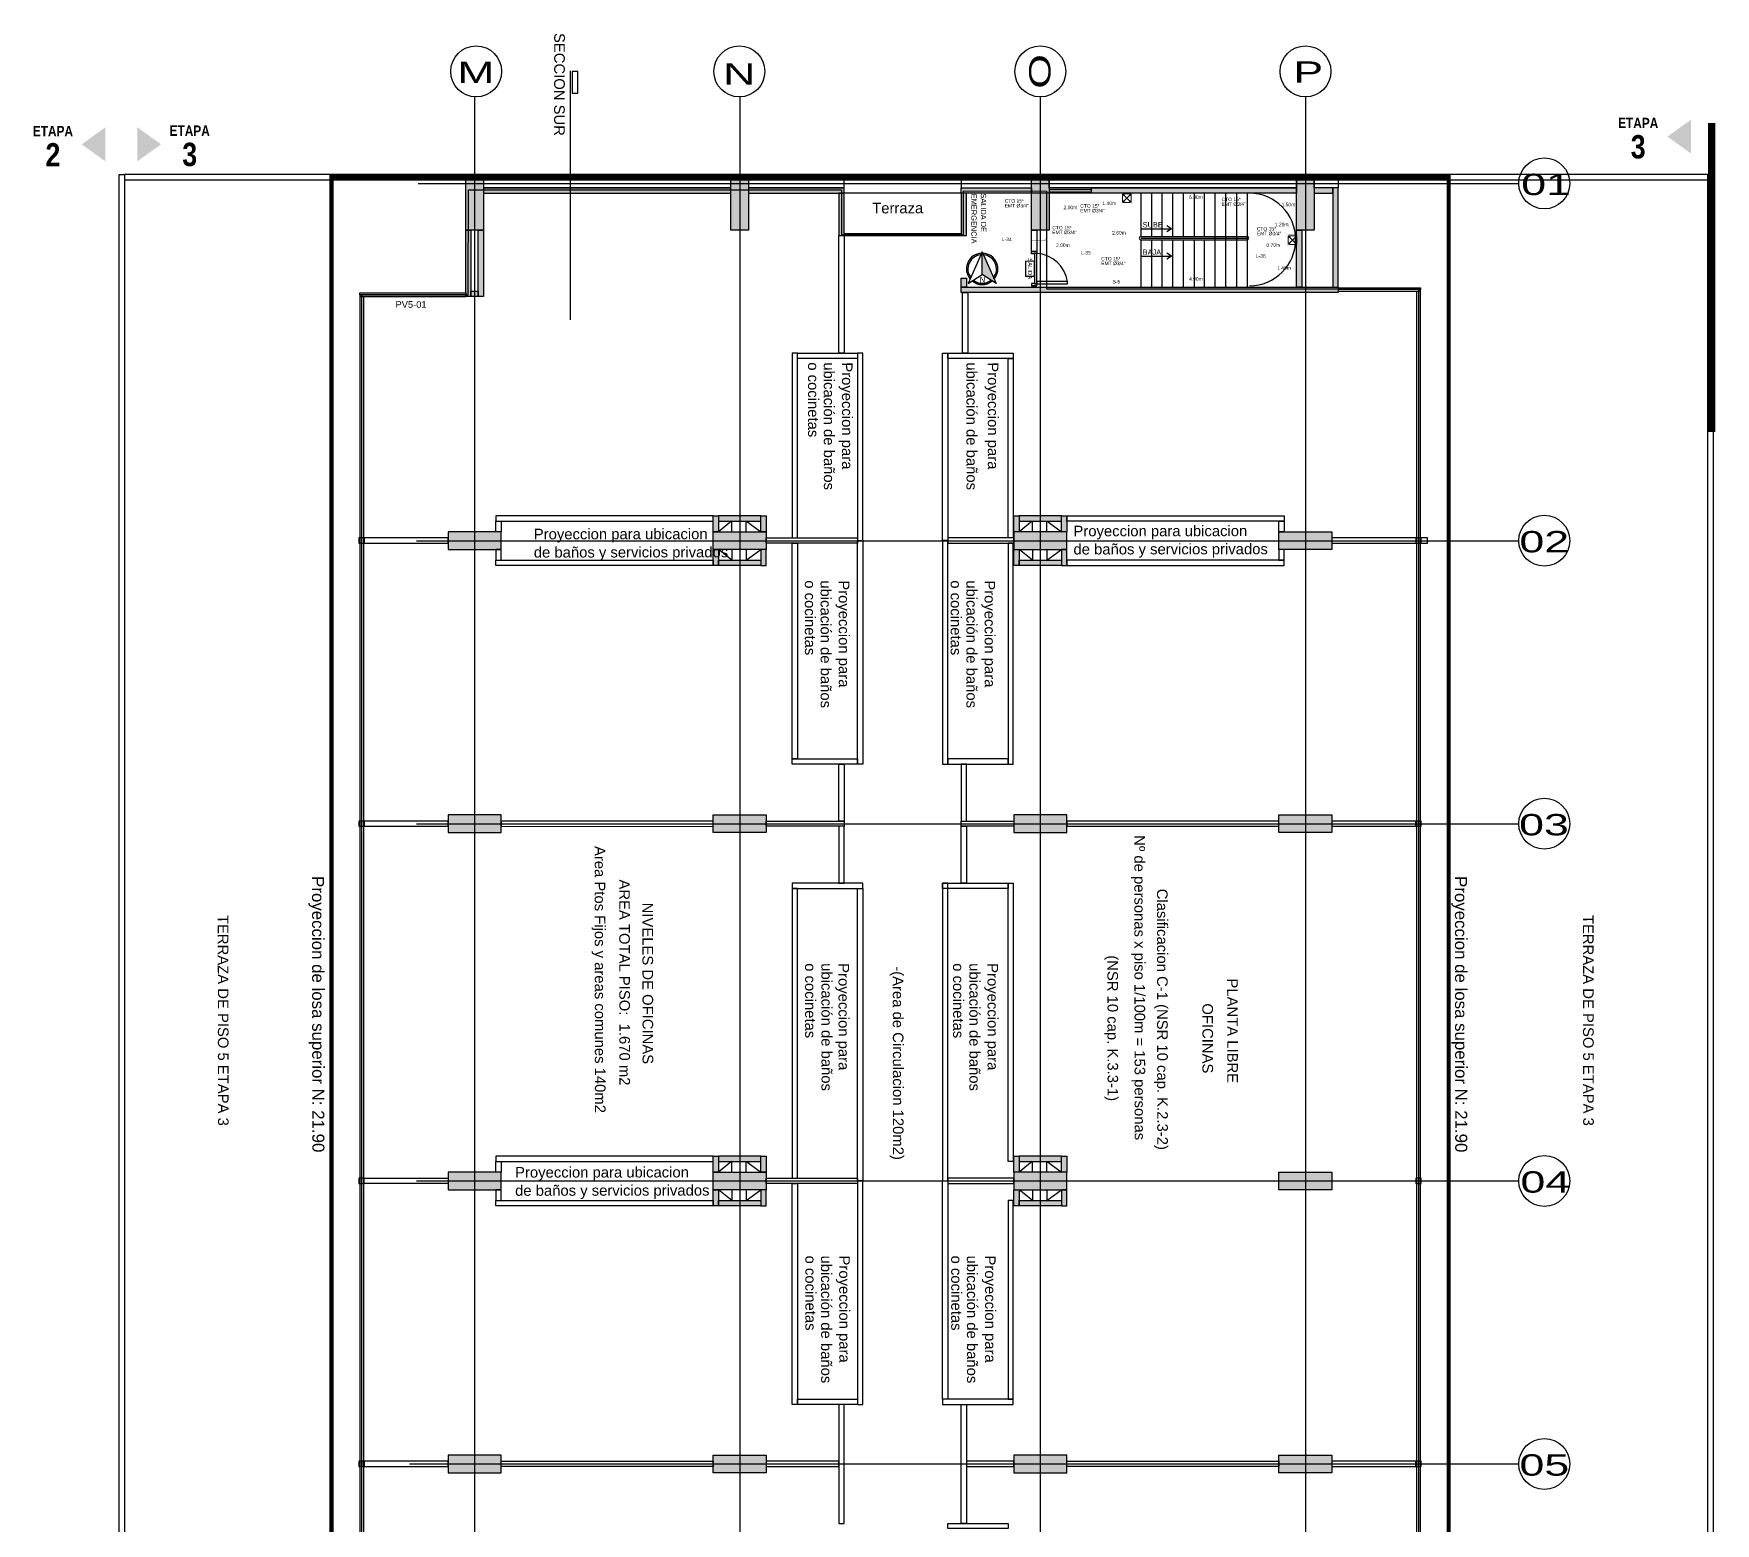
# Model space of a CAD drawing. Header units: metres. Extents: x 357 to 1031, y 43 to 2905.
# Drawn here: x 814.97 to 862.53, y 2491.36 to 2533.47 of the extents above; entities that cross this region are included whole.
import ezdxf
from ezdxf.lldxf.tags import DXFTag

# ---------------------------------------------------------------- set-up
doc = ezdxf.new("R2010")
doc.units = ezdxf.units.M
for name, pattern in [('HIDDEN', [9.525, 6.35, -3.175]), ('HIDDEN2', [4.7625, 3.175, -1.5875]), ('LÍNEAS_OCULTASX2', [0.75, 0.5, -0.25])]:
    doc.linetypes.add(name, pattern=pattern)
for name, color, linetype, lineweight in [('-CN-GYD-TUBERIA PVC', 96, 'PVC_LINE', 25), ('-CN-GYD-TUBERÍA TOMACORRIENTE PVC', 86, 'Continuous', 18), ('L', 7, 'Continuous', 15), ('TEXTOS', 250, 'Continuous', 20)]:
    doc.layers.add(name, color=color, linetype=linetype, lineweight=lineweight)
for name, color, linetype in [('CAJA DE PASO', 86, 'Continuous'), ('GG_PISO 3', 8, 'Continuous'), ('GG_PISO 5', 8, 'Continuous'), ('NORTE', 7, 'Continuous'), ('TEXTOS MEDIDAS', 7, 'Continuous')]:
    doc.layers.add(name, color=color, linetype=linetype)
doc.styles.add('STANDAR NEGRITA', font='ARIALNB.TTF', dxfattribs={"height": 0.2})
doc.styles.get("Standard").update_dxf_attribs({"font": 'arial.ttf'})
doc.styles.add('style2', font='arial.ttf', dxfattribs={"width": 1.5})
tags = doc.linetypes.add('PVC_LINE', pattern='A,0.5,-0.2,["PVC",Standard,S=0.1,R=0,X=-0.1,Y=-0.05],-0.25', length=0.95).pattern_tags.tags
tags[6] = DXFTag(74, 10)
pattern_1 = [(0, (0, 0), (0, 6.985), [5.08, -1.905]), (90, (0, 0), (-6.985, 4e-16), [5.08, -1.905])]

# ---------------------------------------------------------------- blocks, each defined once
blk = doc.blocks.new('A$Cf847e5f9')
h = blk.add_hatch(color=256)
h.dxf.hatch_style = 1
h.paths.add_polyline_path([(6.6, 18), (7.1, 19.1, 0.618991), (-0.9, 0.9), (-0.5, 2, -0.58483)])
h.paths.add_polyline_path([(8.1, 19.1), (8.5, 18, -0.58483), (15.6, 2), (16.1, 0.9, 0.618991)])
at = {"true_color": 0x636466}
h = blk.add_hatch(color=251, dxfattribs=at)
h.dxf.hatch_style = 1
h.paths.add_polyline_path([(7.6, 20.2), (7.6, 4.1), (17.6, -2.4)])
h = blk.add_hatch(color=256)
h.dxf.hatch_style = 1
h.paths.add_polyline_path([(14.7, -0.5), (13.8, 0.1, -0.344197), (1.4, 0.1), (0.5, -0.5, 0.361596)])
for points in [[(-2.4, -2.4), (7.6, 4.1)], [(17.6, -2.4), (7.6, 4.1)]]:
    blk.add_lwpolyline(points)
at = {"layer": 'NORTE'}
for q in [(-2.4, -2.4), (17.6, -2.4)]:
    blk.add_line((7.6, 20.2), q, dxfattribs=at)
blk.add_lwpolyline([(7.6, 4.1), (7.6, 20.2)], dxfattribs=at)
for radius, start, end in [(11.1, 92.5879, 219.6164), (10.1, 95.4614, 216.7429), (11.1, 320.3836, 87.4121), (10.1, 323.2571, 84.5386), (10.1, 232.0134, 307.9866), (11.1, 230.2404, 309.7596)]:
    blk.add_arc((7.6, 8), radius, start, end, dxfattribs=at)
at = {"layer": 'NORTE', "insert": (5.9, 2.4), "char_height": 4, "attachment_point": 1}
blk.add_mtext_dynamic_manual_height_columns('N', width=1.323, gutter_width=12.5, heights=[0], dxfattribs=at)
blk = doc.blocks.new('Caja de paso')
at = {"layer": '-CN-GYD-TUBERÍA TOMACORRIENTE PVC', "const_width": 0.00173}
blk.add_lwpolyline([(-0.111, 0.067), (-0.111, -0.067, 0.414214), (-0.067, -0.111), (0.067, -0.111, 0.414214), (0.111, -0.067), (0.111, 0.067, 0.414214), (0.067, 0.111), (-0.067, 0.111, 0.414214)], format="xyb", close=True, dxfattribs=at)
at = {"layer": '-CN-GYD-TUBERÍA TOMACORRIENTE PVC'}
blk.add_lwpolyline([(-0.057, -0.082), (0.057, -0.082, 0.414214), (0.082, -0.057), (0.082, 0.057, 0.414214), (0.057, 0.082), (-0.057, 0.082, 0.414214), (-0.082, 0.057), (-0.082, -0.057, 0.414214)], format="xyb", close=True, dxfattribs=at)
at = {"layer": '-CN-GYD-TUBERÍA TOMACORRIENTE PVC', "linetype": 'LÍNEAS_OCULTASX2'}
for points in [[(-0.057, 0.057), (0.057, -0.057)], [(0.057, 0.057), (-0.057, -0.057)]]:
    blk.add_lwpolyline(points, dxfattribs=at)
at = {"layer": '-CN-GYD-TUBERÍA TOMACORRIENTE PVC'}
for centre in [(-0.057, 0.057), (0.057, 0.057), (-0.057, -0.057), (0.057, -0.057)]:
    blk.add_circle(centre, 0.00665, dxfattribs=at)
blk = doc.blocks.new('Salida_3.8W')
h = blk.add_hatch()
h.set_pattern_fill('ANGLE', color=256)
h.set_pattern_definition(pattern_1)
h.paths.add_polyline_path([(0.434, -0.01), (0.434, 0.303), (-0.434, 0.303), (-0.434, -0.01)])
h.paths.add_polyline_path([(-0.424, 0), (-0.424, 0.293), (0.424, 0.293), (0.424, 0)], flags=16)
h = blk.add_hatch()
h.set_pattern_fill('ANGLE', color=256)
h.set_pattern_definition(pattern_1)
h.paths.add_polyline_path([(0.434, -0.01), (0.434, 0.303), (-0.434, 0.303), (-0.434, -0.01)])
h.paths.add_polyline_path([(-0.424, 0), (-0.424, 0.293), (0.424, 0.293), (0.424, 0)], flags=16)
at = {"layer": 'L'}
h = blk.add_hatch(dxfattribs=at)
h.set_pattern_fill('ANGLE', color=3)
h.set_pattern_definition([(0, (-44.6785, -37.2514), (0, 6.985), [5.08, -1.905]), (90, (-44.6785, -37.2514), (-6.985, 4e-16), [5.08, -1.905])])
h.paths.add_polyline_path([(0.434, -0.01), (0.434, 0.303), (-0.434, 0.303), (-0.434, -0.01)])
h.paths.add_polyline_path([(-0.424, 0), (-0.424, 0.293), (0.424, 0.293), (0.424, 0)], flags=16)
h = blk.add_hatch(color=3, dxfattribs=at)
h.paths.add_polyline_path([(0.434, -0.01), (0.434, 0.303), (-0.434, 0.303), (-0.434, -0.01)])
h.paths.add_polyline_path([(-0.424, 0), (-0.424, 0.293), (0.424, 0.293), (0.424, 0)], flags=16)
at = {"layer": 'L', "color": 3}
for points in [[(-0.434, 0.303), (0.434, 0.303), (0.434, -0.01), (-0.434, -0.01)], [(-0.424, 0.293), (0.424, 0.293), (0.424, 0), (-0.424, 0)]]:
    blk.add_lwpolyline(points, close=True, dxfattribs=at)
at = {"layer": 'L', "color": 3, "insert": (0, 0.146, 712.661), "char_height": 0.15, "width": 0.84839, "attachment_point": 5}
blk.add_mtext('\\pxqc;SALIDA', dxfattribs=at)

msp = doc.modelspace()

# ---------------------------------------------------------------- hatches: boundary and pattern name
at = {"layer": 'GG_PISO 5'}
h = msp.add_hatch(color=256, dxfattribs=at)
h.dxf.hatch_style = 1
h.paths.add_polyline_path([(817.909, 2529.865), (817.909, 2530.824), (818.577, 2530.344)])
h.paths.add_polyline_path([(817.001, 2529.865), (817.001, 2530.824), (816.333, 2530.344)])
h = msp.add_hatch(color=256, dxfattribs=at)
h.dxf.hatch_style = 1
h.paths.add_polyline_path([(861.843, 2530.082), (861.843, 2531.042), (861.844, 2530.562)], flags=0)
h.paths.add_polyline_path([(861.847, 2530.082), (861.847, 2531.042), (861.178, 2530.562)])
h = msp.add_hatch(color=256, dxfattribs=at)
h.paths.add_polyline_path([(835.193, 2527.915), (834.693, 2527.915), (834.693, 2529.415), (835.193, 2529.415)])
h.paths.add_polyline_path([(827.693, 2527.915), (827.193, 2527.915), (827.193, 2529.415), (827.693, 2529.415)])
h.paths.add_polyline_path([(851.19, 2527.915), (850.69, 2527.915), (850.69, 2529.415), (851.19, 2529.415)])
h.paths.add_polyline_path([(843.693, 2527.915), (843.193, 2527.915), (843.193, 2529.415), (843.693, 2529.415)])
h.paths.add_polyline_path([(851.69, 2519.39), (851.69, 2518.89), (850.19, 2518.89), (850.19, 2519.39)])
h.paths.add_polyline_path([(835.693, 2519.39), (835.693, 2518.89), (834.193, 2518.89), (834.193, 2519.39)])
h.paths.add_polyline_path([(842.693, 2519.39), (842.693, 2518.89), (844.193, 2518.89), (844.193, 2519.39)])
h.paths.add_polyline_path([(826.693, 2519.39), (826.693, 2518.89), (828.193, 2518.89), (828.193, 2519.39)])
h.paths.add_polyline_path([(851.69, 2511.39), (851.69, 2510.89), (850.19, 2510.89), (850.19, 2511.39)])
h.paths.add_polyline_path([(835.693, 2511.39), (835.693, 2510.89), (834.193, 2510.89), (834.193, 2511.39)])
h.paths.add_polyline_path([(842.693, 2511.39), (842.693, 2510.89), (844.193, 2510.89), (844.193, 2511.39)])
h.paths.add_polyline_path([(826.693, 2511.39), (826.693, 2510.89), (828.193, 2510.89), (828.193, 2511.39)])
h.paths.add_polyline_path([(851.69, 2501.29), (851.69, 2500.79), (850.19, 2500.79), (850.19, 2501.29)])
h.paths.add_polyline_path([(835.693, 2501.29), (835.693, 2500.79), (834.193, 2500.79), (834.193, 2501.29)])
h.paths.add_polyline_path([(842.693, 2501.29), (842.693, 2500.79), (844.193, 2500.79), (844.193, 2501.29)])
h.paths.add_polyline_path([(826.693, 2501.29), (826.693, 2500.79), (828.193, 2500.79), (828.193, 2501.29)])
h.paths.add_polyline_path([(851.69, 2493.29), (851.69, 2492.79), (850.19, 2492.79), (850.19, 2493.29)])
h.paths.add_polyline_path([(835.693, 2493.29), (835.693, 2492.79), (834.193, 2492.79), (834.193, 2493.29)])
h.paths.add_polyline_path([(842.693, 2493.29), (842.693, 2492.79), (844.193, 2492.79), (844.193, 2493.29)])
h.paths.add_polyline_path([(826.693, 2493.29), (826.693, 2492.79), (828.193, 2492.79), (828.193, 2493.29)])
h.paths.add_polyline_path([(843.693, 2483.613), (843.193, 2483.613), (843.193, 2482.117), (843.693, 2482.117)])
h.paths.add_polyline_path([(849.795, 2483.615), (851.295, 2483.615), (851.295, 2483.115), (849.795, 2483.115)])
h.paths.add_polyline_path([(827.693, 2482.115), (827.693, 2483.615), (827.193, 2483.615), (827.193, 2482.115)])
h.paths.add_polyline_path([(835.193, 2482.115), (835.193, 2483.615), (834.693, 2483.615), (834.693, 2482.115)])
h.paths.add_polyline_path([(850.69, 2475.09), (850.69, 2477.49), (851.19, 2477.49), (851.19, 2475.09)])
h.paths.add_polyline_path([(843.193, 2477.49), (843.193, 2475.09), (843.693, 2475.09), (843.693, 2477.49)])
h.paths.add_polyline_path([(834.693, 2477.49), (834.693, 2475.09), (835.193, 2475.09), (835.193, 2477.49)])
h.paths.add_polyline_path([(827.693, 2477.49), (827.693, 2475.09), (827.193, 2475.09), (827.193, 2477.49)])
h = msp.add_hatch(color=256, dxfattribs=at)
h.paths.add_polyline_path([(837.898, 2529.116), (835.193, 2529.116), (835.193, 2528.966), (837.748, 2528.966), (837.748, 2527.767), (837.898, 2527.767)])
h.paths.add_polyline_path([(834.693, 2528.968), (834.693, 2529.118), (827.693, 2529.118), (827.693, 2528.968)])
h = msp.add_hatch(color=256, dxfattribs=at)
h.paths.add_polyline_path([(851.715, 2526.311), (851.865, 2526.311), (851.865, 2529.116), (851.715, 2529.116)])
h.paths.add_polyline_path([(851.19, 2529.116), (851.19, 2528.966), (851.715, 2528.966), (851.715, 2529.116)])
h.paths.add_polyline_path([(844.893, 2528.966), (844.893, 2529.116), (850.69, 2529.116), (850.69, 2528.966)])
h.paths.add_polyline_path([(851.19, 2527.915), (851.04, 2527.915), (851.04, 2527.916), (851.19, 2527.916)])
h.paths.add_polyline_path([(850.84, 2526.311), (850.69, 2526.311), (850.69, 2527.916), (850.84, 2527.916)])
h.paths.add_polyline_path([(841.206, 2526.16), (841.206, 2526.31), (851.865, 2526.31), (851.865, 2526.16)])
h.paths.add_polyline_path([(843.693, 2527.915), (843.543, 2527.915), (843.543, 2527.916), (843.693, 2527.916)])
h.paths.add_polyline_path([(841.206, 2528.966), (841.206, 2529.116), (843.193, 2529.116), (843.193, 2528.966)])
h.paths.add_polyline_path([(841.356, 2528.966), (841.206, 2528.966), (841.206, 2527.767), (841.356, 2527.767)])
h.paths.add_polyline_path([(841.356, 2526.311), (841.206, 2526.311), (841.206, 2526.563), (841.356, 2526.563)])
h = msp.add_hatch(color=256, dxfattribs=at)
h.paths.add_polyline_path([(827.693, 2526.041), (827.543, 2526.041), (827.543, 2527.916), (827.693, 2527.916)])
h.paths.add_polyline_path([(827.543, 2526.191), (827.543, 2526.041), (827.343, 2526.041), (827.343, 2526.191)])
h.paths.add_polyline_path([(827.343, 2526.041), (827.193, 2526.041), (827.193, 2527.916), (827.343, 2527.916)])
h = msp.add_hatch(color=256, dxfattribs=at)
h.paths.add_polyline_path([(842.693, 2501.741), (842.843, 2501.741), (842.843, 2501.291), (842.693, 2501.291)])
h.paths.add_polyline_path([(842.843, 2501.741), (842.843, 2501.591), (844.043, 2501.591), (844.043, 2501.741)])
h.paths.add_polyline_path([(844.043, 2501.741), (844.193, 2501.741), (844.193, 2501.291), (844.043, 2501.291)])
h.paths.add_polyline_path([(834.193, 2501.741), (834.343, 2501.741), (834.343, 2501.291), (834.193, 2501.291)])
h.paths.add_polyline_path([(834.343, 2501.741), (834.343, 2501.591), (835.543, 2501.591), (835.543, 2501.741)])
h.paths.add_polyline_path([(835.543, 2501.741), (835.693, 2501.741), (835.693, 2501.291), (835.543, 2501.291)])
h.paths.add_polyline_path([(834.343, 2500.341), (834.193, 2500.341), (834.193, 2500.791), (834.343, 2500.791)])
h.paths.add_polyline_path([(835.543, 2500.341), (835.693, 2500.341), (835.693, 2500.791), (835.543, 2500.791)])
h.paths.add_polyline_path([(834.343, 2500.341), (834.343, 2500.491), (835.543, 2500.491), (835.543, 2500.341)])
h.paths.add_polyline_path([(842.843, 2500.341), (842.693, 2500.341), (842.693, 2500.791), (842.843, 2500.791)])
h.paths.add_polyline_path([(844.043, 2500.341), (844.193, 2500.341), (844.193, 2500.791), (844.043, 2500.791)])
h.paths.add_polyline_path([(842.843, 2500.341), (842.843, 2500.491), (844.043, 2500.491), (844.043, 2500.341)])
h.paths.add_polyline_path([(842.843, 2518.441), (842.693, 2518.441), (842.693, 2518.891), (842.843, 2518.891)])
h.paths.add_polyline_path([(844.043, 2518.441), (844.193, 2518.441), (844.193, 2518.891), (844.043, 2518.891)])
h.paths.add_polyline_path([(842.843, 2518.441), (842.843, 2518.591), (844.043, 2518.591), (844.043, 2518.441)])
h.paths.add_polyline_path([(842.693, 2519.841), (842.843, 2519.841), (842.843, 2519.391), (842.693, 2519.391)])
h.paths.add_polyline_path([(842.843, 2519.841), (842.843, 2519.691), (844.043, 2519.691), (844.043, 2519.841)])
h.paths.add_polyline_path([(844.043, 2519.841), (844.193, 2519.841), (844.193, 2519.391), (844.043, 2519.391)])
h.paths.add_polyline_path([(834.193, 2519.841), (834.343, 2519.841), (834.343, 2519.391), (834.193, 2519.391)])
h.paths.add_polyline_path([(834.343, 2519.841), (834.343, 2519.691), (835.543, 2519.691), (835.543, 2519.841)])
h.paths.add_polyline_path([(835.543, 2519.841), (835.693, 2519.841), (835.693, 2519.391), (835.543, 2519.391)])
h.paths.add_polyline_path([(834.343, 2518.441), (834.193, 2518.441), (834.193, 2518.891), (834.343, 2518.891)])
h.paths.add_polyline_path([(835.543, 2518.441), (835.693, 2518.441), (835.693, 2518.891), (835.543, 2518.891)])
h.paths.add_polyline_path([(834.343, 2518.441), (834.343, 2518.591), (835.543, 2518.591), (835.543, 2518.441)])
h.paths.add_polyline_path([(824.325, 2482.941), (824.175, 2482.941), (824.175, 2482.791), (824.325, 2482.791)])
h.paths.add_polyline_path([(824.325, 2493.116), (824.175, 2493.116), (824.175, 2492.966), (824.325, 2492.966)])
h.paths.add_polyline_path([(824.325, 2501.116), (824.175, 2501.116), (824.175, 2500.966), (824.325, 2500.966)])
h.paths.add_polyline_path([(824.325, 2511.216), (824.175, 2511.216), (824.175, 2511.066), (824.325, 2511.066)])
h.paths.add_polyline_path([(824.326, 2519.216), (824.176, 2519.216), (824.176, 2519.066), (824.326, 2519.066)])
h.paths.add_polyline_path([(854.216, 2493.116), (854.066, 2493.116), (854.066, 2492.966), (854.216, 2492.966)])
h.paths.add_polyline_path([(854.216, 2501.116), (854.066, 2501.116), (854.066, 2500.966), (854.216, 2500.966)])
h.paths.add_polyline_path([(854.216, 2511.216), (854.066, 2511.216), (854.066, 2511.066), (854.216, 2511.066)])
h.paths.add_polyline_path([(854.216, 2519.216), (854.066, 2519.216), (854.066, 2519.066), (854.216, 2519.066)])

# ---------------------------------------------------------------- linework, layer by layer
at = {"layer": '-CN-GYD-TUBERIA PVC', "linetype": 'PVC_LINE', "ltscale": 10, "const_width": 0.01}
msp.add_lwpolyline([(843.193, 2527.637), (843.618, 2527.64)], dxfattribs=at)
for points in [[(842.277, 2529.116), (842.277, 2529.116)], [(843.127, 2529.116), (843.127, 2529.116)]]:
    msp.add_lwpolyline(points)
at = {"layer": 'GG_PISO 3'}
for points in [[(846.287, 2527.955), (847.149, 2527.955), (847.02, 2528.041)], [(846.287, 2527.955), (847.149, 2527.955), (847.02, 2527.868)], [(846.287, 2527.181), (847.149, 2527.181), (847.02, 2527.268)], [(846.287, 2527.181), (847.149, 2527.181), (847.02, 2527.095)]]:
    msp.add_lwpolyline(points, dxfattribs=at)
at = {"layer": 'GG_PISO 5'}
for p, q in [((830.144, 2532.423), (830.144, 2525.386)), ((827.443, 2531.685), (827.443, 2472.125)), ((834.943, 2531.685), (834.943, 2472.125)), ((843.443, 2531.685), (843.443, 2472.125)), ((850.94, 2531.685), (850.94, 2472.125)), ((850.94, 2531.685), (850.94, 2472.125)), ((823.399, 2529.487), (823.399, 2475.056)), ((825.847, 2529.24), (856.976, 2529.24)), ((841.206, 2528.966), (837.898, 2528.966)), ((844.893, 2528.966), (842.652, 2528.966)), ((843.695, 2529.116), (844.893, 2529.116)), ((846.29, 2528.966), (846.29, 2527.741)), ((846.59, 2528.966), (846.59, 2527.741)), ((846.89, 2527.741), (846.89, 2528.966)), ((847.19, 2527.741), (847.19, 2528.966)), ((847.49, 2527.741), (847.49, 2528.966)), ((847.79, 2528.966), (847.79, 2527.741)), ((848.09, 2527.741), (848.09, 2528.966)), ((848.39, 2526.31), (848.39, 2528.966)), ((848.69, 2526.31), (848.69, 2528.966)), ((848.99, 2528.966), (848.99, 2526.31)), ((849.29, 2528.966), (849.29, 2526.31)), ((846.29, 2527.741), (849.29, 2527.741)), ((846.29, 2527.691), (849.29, 2527.691)), ((846.29, 2527.641), (846.29, 2526.31)), ((846.29, 2527.641), (849.29, 2527.641)), ((846.59, 2527.641), (846.59, 2526.31)), ((846.89, 2526.31), (846.89, 2527.641)), ((847.19, 2526.31), (847.19, 2527.641)), ((847.49, 2526.31), (847.49, 2527.641)), ((847.79, 2527.641), (847.79, 2526.31)), ((848.09, 2526.31), (848.09, 2527.641)), ((834.71, 2519.691), (834.343, 2519.391)), ((834.723, 2519.391), (834.723, 2519.691)), ((835.123, 2519.391), (835.123, 2519.691)), ((835.136, 2519.691), (835.543, 2519.391)), ((843.21, 2519.691), (842.843, 2519.391)), ((843.223, 2519.391), (843.223, 2519.691)), ((843.623, 2519.391), (843.623, 2519.691)), ((843.636, 2519.691), (844.043, 2519.391)), ((825.805, 2519.14), (856.976, 2519.14)), ((834.723, 2518.591), (834.343, 2518.891)), ((834.723, 2518.891), (834.723, 2518.591)), ((835.123, 2518.891), (835.123, 2518.591)), ((835.123, 2518.591), (835.543, 2518.891)), ((843.223, 2518.591), (842.843, 2518.891)), ((843.223, 2518.891), (843.223, 2518.591)), ((843.623, 2518.891), (843.623, 2518.591)), ((843.623, 2518.591), (844.043, 2518.891)), ((825.805, 2511.14), (856.976, 2511.14)), ((834.71, 2501.591), (834.343, 2501.291)), ((834.723, 2501.291), (834.723, 2501.591)), ((835.123, 2501.291), (835.123, 2501.591)), ((835.136, 2501.591), (835.543, 2501.291)), ((843.21, 2501.591), (842.843, 2501.291)), ((843.223, 2501.291), (843.223, 2501.591)), ((843.623, 2501.291), (843.623, 2501.591)), ((843.636, 2501.591), (844.043, 2501.291)), ((825.805, 2501.04), (856.976, 2501.04)), ((834.723, 2500.491), (834.343, 2500.791)), ((834.723, 2500.791), (834.723, 2500.491)), ((835.123, 2500.791), (835.123, 2500.491)), ((835.123, 2500.491), (835.543, 2500.791)), ((843.223, 2500.491), (842.843, 2500.791)), ((843.223, 2500.791), (843.223, 2500.491)), ((843.623, 2500.791), (843.623, 2500.491)), ((843.623, 2500.491), (844.043, 2500.791)), ((825.605, 2493.04), (856.976, 2493.04))]:
    msp.add_line(p, q, dxfattribs=at)
for points in [[(830.207, 2532.399), (830.207, 2531.786), (830.365, 2531.786), (830.365, 2532.399)], [(862.469, 2529.491), (817.548, 2529.491), (817.548, 2529.341), (862.469, 2529.341)], [(843.693, 2529.416), (843.693, 2529.491), (827.193, 2529.491), (827.193, 2529.416), (827.693, 2529.416), (827.693, 2529.118), (834.693, 2529.118), (834.693, 2529.416), (835.193, 2529.416), (835.193, 2529.116), (837.898, 2529.116), (837.898, 2529.341), (841.206, 2529.341), (841.206, 2529.116), (843.193, 2529.116), (843.193, 2529.416)], [(827.693, 2527.915), (827.193, 2527.915), (827.193, 2529.415), (827.693, 2529.415)], [(835.193, 2527.915), (834.693, 2527.915), (834.693, 2529.415), (835.193, 2529.415)], [(843.693, 2527.915), (843.193, 2527.915), (843.193, 2529.415), (843.693, 2529.415)], [(843.693, 2529.491), (851.865, 2529.491), (851.865, 2529.116), (851.19, 2529.116), (851.19, 2529.416), (850.69, 2529.416), (850.69, 2529.116), (843.693, 2529.116)], [(851.19, 2527.915), (850.69, 2527.915), (850.69, 2529.415), (851.19, 2529.415)], [(834.693, 2528.968), (834.693, 2529.118), (827.693, 2529.118), (827.693, 2528.968)], [(837.898, 2528.966), (837.898, 2529.116), (835.193, 2529.116), (835.193, 2528.966)], [(837.898, 2528.966), (837.748, 2528.966), (837.748, 2527.767), (837.898, 2527.767)], [(841.206, 2528.966), (841.206, 2529.116), (843.193, 2529.116), (843.193, 2528.966)], [(841.356, 2528.966), (841.206, 2528.966), (841.206, 2527.767), (841.356, 2527.767)], [(843.693, 2529.056), (843.693, 2529.006), (844.89, 2529.006), (844.89, 2529.056)], [(844.893, 2528.966), (844.893, 2529.116), (850.69, 2529.116), (850.69, 2528.966)], [(851.19, 2529.116), (851.19, 2528.966), (851.715, 2528.966), (851.715, 2529.116)], [(851.715, 2526.311), (851.865, 2526.311), (851.865, 2529.116), (851.715, 2529.116)], [(827.343, 2526.041), (827.193, 2526.041), (827.193, 2527.916), (827.343, 2527.916)], [(827.693, 2526.041), (827.543, 2526.041), (827.543, 2527.916), (827.693, 2527.916)], [(837.748, 2527.767), (837.898, 2527.767), (837.898, 2524.441), (837.748, 2524.441)], [(841.206, 2527.767), (841.206, 2527.817), (837.898, 2527.817), (837.898, 2527.767)], [(843.343, 2527.312), (843.193, 2527.312), (843.193, 2527.915), (843.343, 2527.915)], [(850.84, 2526.311), (850.69, 2526.311), (850.69, 2527.916), (850.84, 2527.916)], [(843.277, 2526.397), (843.345, 2526.397), (843.345, 2527.262), (843.277, 2527.262)], [(841.356, 2526.31), (841.206, 2526.31), (841.206, 2526.563), (841.356, 2526.563)], [(827.193, 2526.142), (827.193, 2526.092), (824.202, 2526.092), (824.202, 2526.142)], [(827.193, 2526.041), (827.193, 2526.092), (824.202, 2526.092), (824.202, 2526.041)], [(824.202, 2477.291), (824.252, 2477.291), (824.252, 2526.041), (824.202, 2526.041)], [(824.303, 2477.291), (824.252, 2477.291), (824.252, 2526.041), (824.303, 2526.041)], [(827.543, 2526.191), (827.543, 2526.041), (827.343, 2526.041), (827.343, 2526.191)], [(841.206, 2526.16), (841.206, 2526.31), (851.865, 2526.31), (851.865, 2526.16)], [(841.24, 2526.16), (841.39, 2526.16), (841.39, 2524.441), (841.24, 2524.441)], [(854.192, 2526.292), (854.192, 2526.242), (851.865, 2526.242), (851.865, 2526.292)], [(854.192, 2526.191), (854.192, 2526.242), (851.865, 2526.242), (851.865, 2526.191)], [(854.091, 2526.191), (854.141, 2526.191), (854.141, 2486.466), (854.091, 2486.466)], [(854.192, 2526.191), (854.141, 2526.191), (854.141, 2486.466), (854.192, 2486.466)], [(836.425, 2519.216), (836.575, 2519.216), (836.575, 2524.441), (836.425, 2524.441)], [(836.575, 2524.291), (836.575, 2524.441), (838.277, 2524.441), (838.277, 2524.291)], [(838.427, 2524.441), (838.277, 2524.441), (838.277, 2519.141), (838.427, 2519.141)], [(840.677, 2524.441), (840.827, 2524.441), (840.827, 2519.141), (840.677, 2519.141)], [(842.68, 2524.441), (842.68, 2524.291), (840.827, 2524.291), (840.827, 2524.441)], [(842.53, 2524.291), (842.68, 2524.291), (842.68, 2519.216), (842.53, 2519.216)], [(828.043, 2519.841), (828.043, 2519.691), (834.193, 2519.691), (834.193, 2519.841)], [(828.193, 2519.391), (828.043, 2519.391), (828.043, 2519.691), (828.193, 2519.691)], [(834.193, 2519.841), (834.343, 2519.841), (834.343, 2519.391), (834.193, 2519.391)], [(834.343, 2519.841), (834.343, 2519.691), (835.543, 2519.691), (835.543, 2519.841)], [(835.543, 2519.841), (835.693, 2519.841), (835.693, 2519.391), (835.543, 2519.391)], [(842.693, 2519.841), (842.843, 2519.841), (842.843, 2519.391), (842.693, 2519.391)], [(842.843, 2519.841), (842.843, 2519.691), (844.043, 2519.691), (844.043, 2519.841)], [(844.043, 2519.841), (844.193, 2519.841), (844.193, 2519.391), (844.043, 2519.391)], [(850.34, 2519.841), (850.34, 2519.691), (844.193, 2519.691), (844.193, 2519.841)], [(850.34, 2519.391), (850.19, 2519.391), (850.19, 2519.691), (850.34, 2519.691)], [(824.326, 2519.216), (824.176, 2519.216), (824.176, 2519.066), (824.326, 2519.066)], [(826.693, 2519.066), (826.693, 2519.216), (824.326, 2519.216), (824.326, 2519.066)], [(826.693, 2519.39), (826.693, 2518.89), (828.193, 2518.89), (828.193, 2519.39)], [(835.693, 2519.39), (835.693, 2518.89), (834.193, 2518.89), (834.193, 2519.39)], [(835.693, 2519.066), (835.693, 2519.216), (838.277, 2519.216), (838.277, 2519.066)], [(842.693, 2519.066), (842.693, 2519.216), (840.827, 2519.216), (840.827, 2519.066)], [(842.693, 2519.39), (842.693, 2518.89), (844.193, 2518.89), (844.193, 2519.39)], [(851.69, 2519.39), (851.69, 2518.89), (850.19, 2518.89), (850.19, 2519.39)], [(854.394, 2519.066), (854.394, 2519.216), (851.69, 2519.216), (851.69, 2519.066)], [(854.216, 2519.216), (854.066, 2519.216), (854.066, 2519.066), (854.216, 2519.066)], [(828.193, 2518.891), (828.043, 2518.891), (828.043, 2518.591), (828.193, 2518.591)], [(834.343, 2518.441), (834.193, 2518.441), (834.193, 2518.891), (834.343, 2518.891)], [(835.543, 2518.441), (835.693, 2518.441), (835.693, 2518.891), (835.543, 2518.891)], [(836.425, 2519.066), (836.575, 2519.066), (836.575, 2512.97), (836.425, 2512.97)], [(838.427, 2512.82), (838.277, 2512.82), (838.277, 2519.141), (838.427, 2519.141)], [(840.677, 2512.82), (840.827, 2512.82), (840.827, 2519.141), (840.677, 2519.141)], [(842.53, 2512.82), (842.68, 2512.82), (842.68, 2519.066), (842.53, 2519.066)], [(842.843, 2518.441), (842.693, 2518.441), (842.693, 2518.891), (842.843, 2518.891)], [(844.043, 2518.441), (844.193, 2518.441), (844.193, 2518.891), (844.043, 2518.891)], [(850.34, 2518.891), (850.19, 2518.891), (850.19, 2518.591), (850.34, 2518.591)], [(828.043, 2518.441), (828.043, 2518.591), (834.193, 2518.591), (834.193, 2518.441)], [(834.343, 2518.441), (834.343, 2518.591), (835.543, 2518.591), (835.543, 2518.441)], [(842.843, 2518.441), (842.843, 2518.591), (844.043, 2518.591), (844.043, 2518.441)], [(850.34, 2518.441), (850.34, 2518.591), (844.193, 2518.591), (844.193, 2518.441)], [(836.425, 2512.82), (836.425, 2512.97), (838.277, 2512.97), (838.277, 2512.82)], [(837.898, 2511.216), (837.748, 2511.216), (837.748, 2512.82), (837.898, 2512.82)], [(842.53, 2512.82), (842.53, 2512.97), (840.827, 2512.97), (840.827, 2512.82)], [(841.206, 2511.216), (841.356, 2511.216), (841.356, 2512.82), (841.206, 2512.82)], [(824.325, 2511.216), (824.175, 2511.216), (824.175, 2511.066), (824.325, 2511.066)], [(826.693, 2511.066), (826.693, 2511.216), (824.325, 2511.216), (824.325, 2511.066)], [(826.693, 2511.39), (826.693, 2510.89), (828.193, 2510.89), (828.193, 2511.39)], [(828.193, 2511.215), (828.193, 2511.065), (834.193, 2511.066), (834.193, 2511.216)], [(835.693, 2511.39), (835.693, 2510.89), (834.193, 2510.89), (834.193, 2511.39)], [(837.898, 2511.216), (837.898, 2511.066), (835.693, 2511.066), (835.693, 2511.216)], [(842.693, 2511.216), (842.693, 2511.066), (841.206, 2511.066), (841.206, 2511.216)], [(842.693, 2511.39), (842.693, 2510.89), (844.193, 2510.89), (844.193, 2511.39)], [(844.193, 2511.216), (844.193, 2511.066), (850.19, 2511.066), (850.19, 2511.216)], [(851.69, 2511.39), (851.69, 2510.89), (850.19, 2510.89), (850.19, 2511.39)], [(854.066, 2511.066), (854.066, 2511.216), (851.69, 2511.216), (851.69, 2511.066)], [(854.216, 2511.216), (854.066, 2511.216), (854.066, 2511.066), (854.216, 2511.066)], [(837.898, 2511.066), (837.748, 2511.066), (837.748, 2509.462), (837.898, 2509.462)], [(841.206, 2511.066), (841.356, 2511.066), (841.356, 2509.462), (841.206, 2509.462)], [(836.425, 2509.462), (836.425, 2509.312), (838.427, 2509.312), (838.427, 2509.462)], [(836.425, 2501.116), (836.575, 2501.116), (836.575, 2509.312), (836.425, 2509.312)], [(838.427, 2501.041), (838.277, 2501.041), (838.277, 2509.312), (838.427, 2509.312)], [(842.53, 2509.462), (842.53, 2509.312), (840.677, 2509.312), (840.677, 2509.462)], [(840.677, 2501.041), (840.827, 2501.041), (840.827, 2509.462), (840.677, 2509.462)], [(842.53, 2509.462), (842.68, 2509.462), (842.68, 2501.591), (842.53, 2501.591)], [(828.043, 2501.741), (828.043, 2501.591), (834.193, 2501.591), (834.193, 2501.741)], [(828.193, 2501.291), (828.043, 2501.291), (828.043, 2501.591), (828.193, 2501.591)], [(834.193, 2501.741), (834.343, 2501.741), (834.343, 2501.291), (834.193, 2501.291)], [(834.343, 2501.741), (834.343, 2501.591), (835.543, 2501.591), (835.543, 2501.741)], [(835.543, 2501.741), (835.693, 2501.741), (835.693, 2501.291), (835.543, 2501.291)], [(842.693, 2501.741), (842.843, 2501.741), (842.843, 2501.291), (842.693, 2501.291)], [(842.843, 2501.741), (842.843, 2501.591), (844.043, 2501.591), (844.043, 2501.741)], [(844.043, 2501.741), (844.193, 2501.741), (844.193, 2501.291), (844.043, 2501.291)], [(824.325, 2501.116), (824.175, 2501.116), (824.175, 2500.966), (824.325, 2500.966)], [(824.325, 2500.966), (824.325, 2501.116), (826.693, 2501.116), (826.693, 2500.966)], [(826.693, 2501.29), (826.693, 2500.79), (828.193, 2500.79), (828.193, 2501.29)], [(835.693, 2501.29), (835.693, 2500.79), (834.193, 2500.79), (834.193, 2501.29)], [(835.693, 2500.966), (835.693, 2501.116), (838.277, 2501.116), (838.277, 2500.966)], [(842.693, 2500.966), (842.693, 2501.116), (840.827, 2501.116), (840.827, 2500.966)], [(842.693, 2501.29), (842.693, 2500.79), (844.193, 2500.79), (844.193, 2501.29)], [(851.69, 2501.29), (851.69, 2500.79), (850.19, 2500.79), (850.19, 2501.29)], [(854.216, 2501.116), (854.066, 2501.116), (854.066, 2500.966), (854.216, 2500.966)], [(828.193, 2500.791), (828.043, 2500.791), (828.043, 2500.491), (828.193, 2500.491)], [(834.343, 2500.341), (834.193, 2500.341), (834.193, 2500.791), (834.343, 2500.791)], [(835.543, 2500.341), (835.693, 2500.341), (835.693, 2500.791), (835.543, 2500.791)], [(836.425, 2500.966), (836.575, 2500.966), (836.575, 2494.72), (836.425, 2494.72)], [(838.427, 2501.041), (838.277, 2501.041), (838.277, 2494.72), (838.427, 2494.72)], [(840.677, 2501.041), (840.827, 2501.041), (840.827, 2494.87), (840.677, 2494.87)], [(842.843, 2500.341), (842.693, 2500.341), (842.693, 2500.791), (842.843, 2500.791)], [(844.043, 2500.341), (844.193, 2500.341), (844.193, 2500.791), (844.043, 2500.791)], [(828.043, 2500.341), (828.043, 2500.491), (834.193, 2500.491), (834.193, 2500.341)], [(834.343, 2500.341), (834.343, 2500.491), (835.543, 2500.491), (835.543, 2500.341)], [(842.53, 2494.87), (842.68, 2494.87), (842.68, 2500.491), (842.53, 2500.491)], [(842.843, 2500.341), (842.843, 2500.491), (844.043, 2500.491), (844.043, 2500.341)], [(836.575, 2494.72), (836.575, 2494.87), (838.277, 2494.87), (838.277, 2494.72)], [(837.898, 2494.72), (837.748, 2494.72), (837.748, 2491.362), (837.898, 2491.362)], [(842.68, 2494.72), (842.68, 2494.87), (840.677, 2494.87), (840.677, 2494.72)], [(841.206, 2494.72), (841.356, 2494.72), (841.356, 2491.362), (841.206, 2491.362)], [(824.325, 2493.116), (824.175, 2493.116), (824.175, 2492.966), (824.325, 2492.966)], [(824.297, 2493.116), (824.297, 2492.966), (826.693, 2492.966), (826.693, 2493.116)], [(824.325, 2493.116), (824.325, 2492.966), (826.693, 2492.966), (826.693, 2493.116)], [(826.693, 2493.29), (826.693, 2492.79), (828.193, 2492.79), (828.193, 2493.29)], [(834.193, 2493.116), (834.193, 2492.966), (828.193, 2492.966), (828.193, 2493.116)], [(834.193, 2493.116), (834.193, 2492.966), (828.193, 2492.966), (828.193, 2493.116)], [(835.693, 2493.29), (835.693, 2492.79), (834.193, 2492.79), (834.193, 2493.29)], [(835.693, 2493.116), (835.693, 2492.966), (837.748, 2492.966), (837.748, 2493.116)], [(841.356, 2493.116), (841.356, 2492.966), (842.693, 2492.966), (842.693, 2493.116)], [(842.693, 2493.29), (842.693, 2492.79), (844.193, 2492.79), (844.193, 2493.29)], [(850.19, 2493.116), (850.19, 2492.966), (844.193, 2492.966), (844.193, 2493.116)], [(850.19, 2493.116), (850.19, 2492.966), (844.193, 2492.966), (844.193, 2493.116)], [(851.69, 2493.29), (851.69, 2492.79), (850.19, 2492.79), (850.19, 2493.29)], [(851.69, 2493.116), (851.69, 2492.966), (854.066, 2492.966), (854.066, 2493.116)], [(854.216, 2493.116), (854.066, 2493.116), (854.066, 2492.966), (854.216, 2492.966)], [(842.53, 2491.362), (842.53, 2491.212), (840.827, 2491.212), (840.827, 2491.362)]]:
    msp.add_lwpolyline(points, close=True, dxfattribs=at)
at = {"layer": 'GG_PISO 5', "linetype": 'HIDDEN2', "ltscale": 1.5, "const_width": 0.213}
msp.add_lwpolyline([(862.427, 2522.215), (862.427, 2530.947)], dxfattribs=at)
at = {"layer": 'GG_PISO 5'}
for points in [[(817.397, 2475.166), (817.397, 2529.491), (817.548, 2529.491), (817.548, 2475.166)], [(862.319, 2475.166), (862.319, 2529.491), (862.469, 2529.491), (862.469, 2475.166)], [(838.252, 2481.045), (838.175, 2481.045), (838.175, 2482.185), (834.765, 2482.185), (834.765, 2477.237), (824.252, 2477.241), (824.252, 2526.092), (827.264, 2526.092), (827.27, 2529.061), (837.823, 2529.061), (837.823, 2527.787), (841.275, 2527.798), (841.275, 2529.03), (843.618, 2529.019), (843.618, 2526.262), (854.141, 2526.262), (854.141, 2486.393), (846.261, 2486.395), (846.261, 2484.492), (845.258, 2484.493), (845.261, 2483.533), (843.262, 2483.533), (843.268, 2482.189), (841.401, 2482.194)], [(843.277, 2527.245), (843.195, 2527.245), (843.195, 2527.312), (843.345, 2527.312), (843.345, 2527.262), (843.277, 2527.262), (843.277, 2527.245)], [(843.328, 2527.319), (843.328, 2527.312), (843.212, 2527.312), (843.212, 2527.319)], [(843.277, 2526.414), (843.195, 2526.414), (843.195, 2526.346), (843.345, 2526.346), (843.345, 2526.397), (843.277, 2526.397), (843.277, 2526.414)], [(843.328, 2526.329), (843.328, 2526.346), (843.212, 2526.346), (843.212, 2526.329)]]:
    msp.add_lwpolyline(points, dxfattribs=at)
at = {"layer": 'GG_PISO 5', "ltscale": 5, "const_width": 0.12}
msp.add_lwpolyline([(823.399, 2529.416), (854.992, 2529.416), (854.992, 2474.941), (823.399, 2474.941)], close=True, dxfattribs=at)
at = {"layer": 'GG_PISO 5', "linetype": 'HIDDEN'}
msp.add_lwpolyline([(843.345, 2526.464), (843.345, 2526.397), (844.21, 2526.397), (844.21, 2526.464)], close=True, dxfattribs=at)
at = {"layer": 'GG_PISO 5', "linetype": 'Continuous'}
for centre in [(827.49, 2532.405), (834.933, 2532.405), (843.443, 2532.405), (850.943, 2532.405), (857.695, 2529.24), (857.695, 2519.14), (857.695, 2511.14), (857.695, 2501.04), (857.695, 2493.04)]:
    msp.add_circle(centre, 0.72, dxfattribs=at)
at = {"layer": 'GG_PISO 5'}
for centre, radius, start, end in [((849.352, 2527.654), 1.312, 270.338, 89.662), ((846.29, 2527.691), 0.05, 90, 270), ((849.29, 2527.691), 0.05, 270, 90), ((843.273, 2526.316), 0.948, 8.9952, 85.6635)]:
    msp.add_arc(centre, radius, start, end, dxfattribs=at)

# ---------------------------------------------------------------- block references
at = {"layer": 'CAJA DE PASO', "linetype": 'Continuous', "ltscale": 10, "xscale": 1.5, "yscale": 1.5, "zscale": 45.18280937220077}
for p in [(845.889, 2528.823), (850.574, 2527.639)]:
    msp.add_blockref('Caja de paso', p, dxfattribs=at)
at = {"layer": 'L', "xscale": 0.5, "yscale": 0.8, "rotation": 270}
msp.add_blockref('Salida_3.8W', (843.035, 2526.829), dxfattribs=at)
at = {"layer": 'NORTE', "xscale": 0.04, "yscale": 0.04}
msp.add_blockref('A$Cf847e5f9', (841.495, 2526.502), dxfattribs=at)

# ---------------------------------------------------------------- texts
at = {"layer": 'GG_PISO 3', "char_height": 0.15, "attachment_point": 1, "rotation": 360}
for s, insert in [('SUBE', (846.337, 2528.145)), ('BAJA', (846.337, 2527.372))]:
    msp.add_mtext_dynamic_manual_height_columns(s, width=0.89145, gutter_width=5, heights=[0], dxfattribs=dict(at, insert=insert))
at = {"layer": 'GG_PISO 5'}
for s, height, rotation, p in [('SECCION SUR', 0.3, 269.9331, (829.697, 2533.492)), ('EMERGENCIA', 0.15, 270.0669, (841.49, 2528.948)), ('SALIDA DE', 0.15, 270.0669, (841.761, 2528.959)), ('Terraza', 0.3, 0.0669, (838.689, 2528.392)), ('PV5-01', 0.1886, 359.9331, (825.208, 2525.724)), ('o cocinetas', 0.3, 270.0669, (836.874, 2524.183)), ('ubicación de baños ', 0.3, 270.0669, (837.319, 2524.183)), ('Proyeccion para ', 0.3, 270.0669, (837.832, 2524.183)), ('ubicación de baños ', 0.3, 270.0669, (841.353, 2524.183)), ('Proyeccion para ', 0.3, 270.0669, (841.957, 2524.183)), ('Proyeccion para ubicacion', 0.3, 0.0669, (829.12, 2519.177)), ('Proyeccion para ubicacion', 0.3, 0.0669, (844.381, 2519.263)), ('de baños y servicios privados', 0.3, 0.0669, (829.12, 2518.663)), ('de baños y servicios privados', 0.3, 0.0669, (844.381, 2518.75)), ('o cocinetas', 0.3, 270.0669, (836.784, 2518.02)), ('ubicación de baños ', 0.3, 270.0669, (837.228, 2518.02)), ('Proyeccion para ', 0.3, 270.0669, (837.742, 2518.02)), ('o cocinetas', 0.3, 270.0669, (840.908, 2518.02)), ('ubicación de baños ', 0.3, 270.0669, (841.352, 2518.02)), ('Proyeccion para ', 0.3, 270.0669, (841.866, 2518.02)), ('Nº de personas x piso 1/100m = 153 personas', 0.3, 270.0669, (846.101, 2510.815)), ('Area Ptos Fijos y areas comunes 140m2', 0.3, 270.0669, (830.84, 2510.509)), ('Proyeccion de losa superior N: 21.90', 0.34095, 270.0669, (822.847, 2509.658)), ('AREA TOTAL PISO:  1.670 m2', 0.3, 270.0669, (831.534, 2509.563)), ('Clasificacion C-1 (NSR 10 cap. K.2.3-2)', 0.3, 270.0669, (846.742, 2509.301)), ('Proyeccion de losa superior N: 21.90', 0.34095, 270.0669, (855.168, 2509.658)), ('NIVELES DE OFICINAS', 0.3, 270.0669, (832.19, 2508.908)), ('TERRAZA DE PISO 5 ETAPA 3', 0.3, 270.0669, (820.182, 2508.56)), ('TERRAZA DE PISO 5 ETAPA 3', 0.3, 270.0669, (858.789, 2508.56)), ('(NSR 10 cap. K.3.3-1)', 0.3, 270.0669, (845.34, 2507.42)), ('o cocinetas', 0.3, 270.0669, (836.791, 2507.196)), ('ubicación de baños ', 0.3, 270.0669, (837.252, 2507.196)), ('Proyeccion para ', 0.3, 270.0669, (837.735, 2507.196)), ('-(Area de Circulacion 120m2)', 0.3, 270.0669, (839.271, 2507.109)), ('o cocinetas', 0.3, 270.0669, (840.975, 2507.196)), ('ubicación de baños ', 0.3, 270.0669, (841.436, 2507.196)), ('Proyeccion para ', 0.3, 270.0669, (841.949, 2507.196)), ('PLANTA LIBRE', 0.3, 270.0669, (848.727, 2506.764)), ('OFICINAS', 0.3, 270.0669, (848.026, 2506.061)), ('Proyeccion para ubicacion', 0.3, 0.0669, (828.591, 2501.135)), ('de baños y servicios privados', 0.3, 0.0669, (828.591, 2500.621)), ('o cocinetas', 0.3, 270.0669, (836.797, 2498.932)), ('ubicación de baños ', 0.3, 270.0669, (837.242, 2498.932)), ('Proyeccion para ', 0.3, 270.0669, (837.755, 2498.932)), ('o cocinetas', 0.3, 270.0669, (840.922, 2498.932)), ('ubicación de baños ', 0.3, 270.0669, (841.366, 2498.932)), ('Proyeccion para ', 0.3, 270.0669, (841.88, 2498.932))]:
    msp.add_text(s, height=height, rotation=rotation, dxfattribs=at).set_placement(p)
at = {"layer": 'GG_PISO 5', "style": 'style2', "width": 1.5}
for s, height, rotation, p in [('M', 0.603, 0.0293, (826.955, 2532.075)), ('N', 0.603, 0.0293, (834.474, 2532.034)), ('O', 0.603, 90.0293, (843.731, 2531.915)), ('P', 0.603, 0.0293, (850.599, 2532.085)), ('01', 0.6031, 0.0293, (857.044, 2528.91)), ('02', 0.6031, 0.0293, (856.992, 2518.81)), ('03', 0.6031, 0.0293, (856.984, 2510.81)), ('04', 0.6031, 0.0293, (857.022, 2500.71)), ('05', 0.6031, 0.0293, (856.994, 2492.71))]:
    msp.add_text(s, height=height, rotation=rotation, dxfattribs=at).set_placement(p)
at = {"layer": 'GG_PISO 5', "char_height": 0.2925, "attachment_point": 7, "rotation": 360, "style": 'STANDAR NEGRITA'}
for s, insert in [('\\pxqc;ETAPA\\P{\\H2.255x;3}', (859.185, 2529.936)), ('\\pxqc;ETAPA\\P{\\H2.255x;2}', (814.354, 2529.719)), ('\\pxqc;ETAPA\\P{\\H2.255x;3}', (818.223, 2529.719))]:
    msp.add_mtext_dynamic_manual_height_columns(s, width=2.33132, gutter_width=10, heights=[0], dxfattribs=dict(at, insert=insert))
at = {"layer": 'TEXTOS', "char_height": 0.1, "width": 0.6806, "attachment_point": 1}
for insert in [(842.437, 2528.794), (848.569, 2528.839), (844.574, 2528.654), (843.782, 2528.039), (849.566, 2528.006), (845.166, 2527.162)]:
    msp.add_mtext('\\A1;\\pxsm0.8;CTO 15*\\PEMT Ø3/4"       ', dxfattribs=dict(at, insert=insert))
at = {"layer": 'TEXTOS', "char_height": 0.1, "attachment_point": 1}
for s, width, insert in [('\\pxqc;L-34', 0.27392, (842.358, 2527.708)), ('\\pxqc;L-35', 0.27392, (844.592, 2527.331)), ('\\pxqc;L-36', 0.27392, (849.54, 2527.239)), ('\\pxqc;S-5', 0.77349, (845.207, 2526.511))]:
    msp.add_mtext_dynamic_manual_height_columns(s, width=width, gutter_width=0.325, heights=[0], dxfattribs=dict(at, insert=insert))
at = {"layer": 'TEXTOS MEDIDAS', "char_height": 0.1, "attachment_point": 1}
for s, insert in [('\\pxqc;1.40m', (845.256, 2528.727)), ('\\pxqc;6.80m', (847.707, 2528.9)), ('\\pxqc;2.00m', (844.158, 2528.611)), ('\\pxqc;1.50m', (850.324, 2528.693)), ('\\pxqc;2.60m', (845.531, 2527.895)), ('\\pxqc;1.20m', (850.131, 2528.129)), ('\\pxqc;2.00m', (843.944, 2527.542)), ('\\pxqc;0.70m', (849.895, 2527.547)), ('\\pxqc;1.40m', (850.198, 2526.899)), ('\\pxqc;4.90m', (847.707, 2526.589))]:
    msp.add_mtext_dynamic_manual_height_columns(s, width=0.27392, gutter_width=0.325, heights=[0], dxfattribs=dict(at, insert=insert))

doc.saveas('drawing.dxf')
